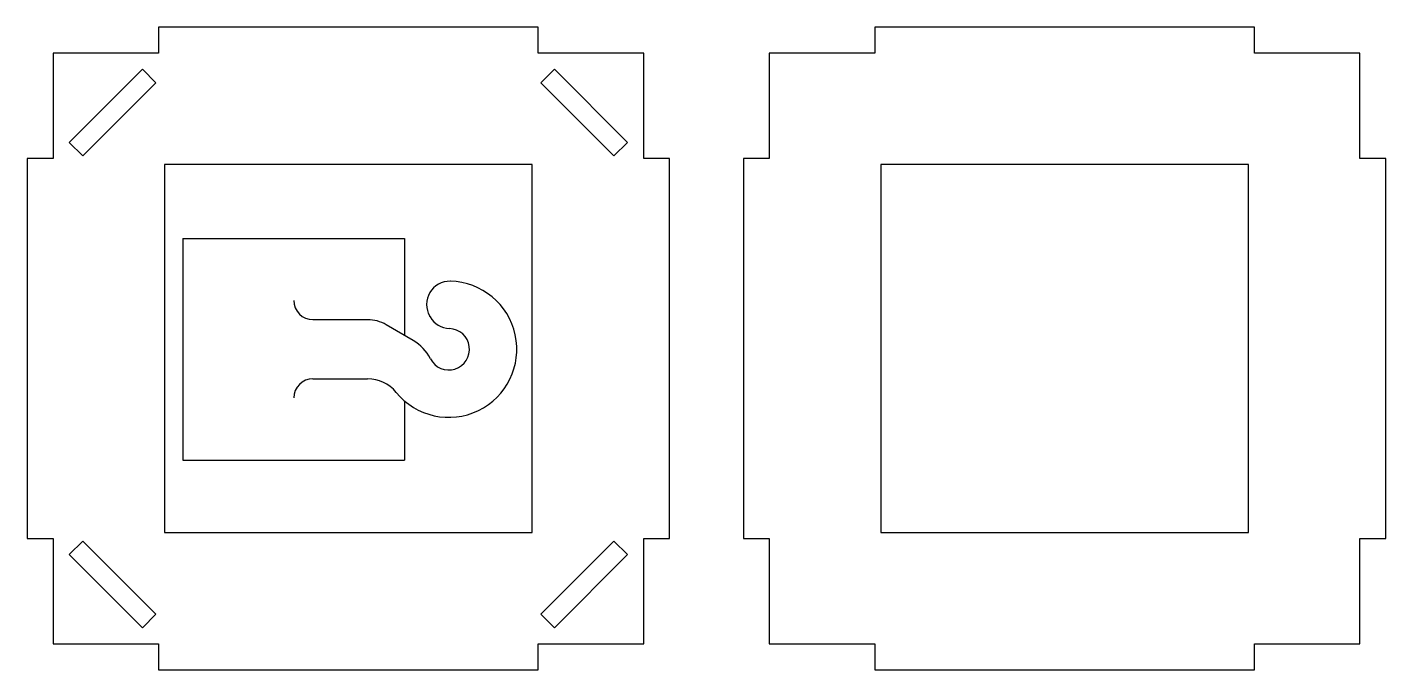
# Model space of a CAD drawing. Header units: millimetres. Extents: x -259 to 530, y -159 to 55.
# Drawn here: x 296.5 to 530.2, y -55.2 to 55.2 of the extents above; entities that cross this region are included whole.
import ezdxf

# ---------------------------------------------------------------- set-up
doc = ezdxf.new("R2010")
doc.units = ezdxf.units.MM

msp = doc.modelspace()

# ---------------------------------------------------------------- linework, layer by layer
at = {"color": 7, "linetype": 'Continuous', "lineweight": 25}
for p, q in [((319.15, 55.24), (319.15, 50.8)), ((384.43, 55.24), (319.15, 55.24)), ((384.43, 50.8), (384.43, 55.24)), ((442.34, 55.24), (442.34, 50.8)), ((507.62, 55.24), (442.34, 55.24)), ((507.62, 50.8), (507.62, 55.24)), ((300.99, 50.8), (300.99, 32.64)), ((319.15, 50.8), (300.99, 50.8)), ((402.59, 50.8), (384.43, 50.8)), ((402.59, 32.64), (402.59, 50.8)), ((424.18, 50.8), (424.18, 32.64)), ((442.34, 50.8), (424.18, 50.8)), ((525.78, 50.8), (507.62, 50.8)), ((525.78, 32.64), (525.78, 50.8)), ((316.36, 48.01), (303.78, 35.43)), ((318.69, 45.67), (316.36, 48.01)), ((387.22, 48.01), (384.89, 45.67)), ((399.8, 35.43), (387.22, 48.01)), ((306.12, 33.1), (318.69, 45.67)), ((384.89, 45.67), (397.46, 33.1)), ((303.78, 35.43), (306.12, 33.1)), ((397.46, 33.1), (399.8, 35.43)), ((296.55, 32.64), (296.55, -32.64)), ((300.99, 32.64), (296.55, 32.64)), ((383.41, 31.62), (320.17, 31.62)), ((320.17, 31.62), (320.17, -31.62)), ((383.41, -31.62), (383.41, 31.62)), ((407.04, 32.64), (402.59, 32.64)), ((407.04, -32.64), (407.04, 32.64)), ((419.74, 32.64), (419.74, -32.64)), ((424.18, 32.64), (419.74, 32.64)), ((443.36, 31.62), (443.36, -31.62)), ((506.6, 31.62), (443.36, 31.62)), ((506.6, -31.62), (506.6, 31.62)), ((530.23, 32.64), (525.78, 32.64)), ((530.23, -32.64), (530.23, 32.64)), ((296.55, -32.64), (300.99, -32.64)), ((300.99, -32.64), (300.99, -50.8)), ((320.17, -31.62), (383.41, -31.62)), ((402.59, -32.64), (407.04, -32.64)), ((402.59, -50.8), (402.59, -32.64)), ((419.74, -32.64), (424.18, -32.64)), ((424.18, -32.64), (424.18, -50.8)), ((443.36, -31.62), (506.6, -31.62)), ((525.78, -50.8), (525.78, -32.64)), ((525.78, -32.64), (530.23, -32.64)), ((306.12, -33.1), (303.78, -35.43)), ((318.69, -45.67), (306.12, -33.1)), ((397.46, -33.1), (384.89, -45.67)), ((399.8, -35.43), (397.46, -33.1)), ((303.78, -35.43), (316.36, -48.01)), ((387.22, -48.01), (399.8, -35.43)), ((316.36, -48.01), (318.69, -45.67)), ((384.89, -45.67), (387.22, -48.01)), ((300.99, -50.8), (319.15, -50.8)), ((319.15, -50.8), (319.15, -55.24)), ((384.43, -55.24), (384.43, -50.8)), ((384.43, -50.8), (402.59, -50.8)), ((424.18, -50.8), (442.34, -50.8)), ((442.34, -50.8), (442.34, -55.24)), ((507.62, -55.24), (507.62, -50.8)), ((507.62, -50.8), (525.78, -50.8)), ((319.15, -55.24), (384.43, -55.24)), ((442.34, -55.24), (507.62, -55.24))]:
    msp.add_line(p, q, dxfattribs=at)
at = {"color": 7, "linetype": 'Continuous'}
for p, q in [((323.34, 18.92), (361.44, 18.92)), ((323.34, 18.92), (361.44, 18.92)), ((323.34, 18.92), (323.34, -19.18)), ((361.44, 18.92), (361.44, 2.25)), ((355.09, 4.95), (345.69, 4.95)), ((365.77, 5.57), (365.86, 5.42)), ((362.96, 1.36), (358.3, 4.09)), ((345.69, -5.21), (355.09, -5.21)), ((361.44, -9.01), (361.44, -19.18)), ((323.34, -19.18), (361.44, -19.18))]:
    msp.add_line(p, q, dxfattribs=at)
for centre, radius, start, end in [((369.06, -0.13), 11.7, 219.2894, 88.703), ((369.24, 7.57), 4, 88.703, 210), ((345.69, 8.26), 3.3, 180, 270), ((355.09, -1.4), 6.35, 59.7045, 90), ((369.32, 7.42), 4, 210, 268.0364), ((369.06, -0.13), 3.56, 207.0913, 88.0364), ((359.11, -5.22), 7.62, 27.0913, 59.7045), ((345.69, -8.51), 3.3, 90, 180), ((355.09, -11.56), 6.35, 39.2894, 90)]:
    msp.add_arc(centre, radius, start, end, dxfattribs=at)

doc.saveas('drawing.dxf')
